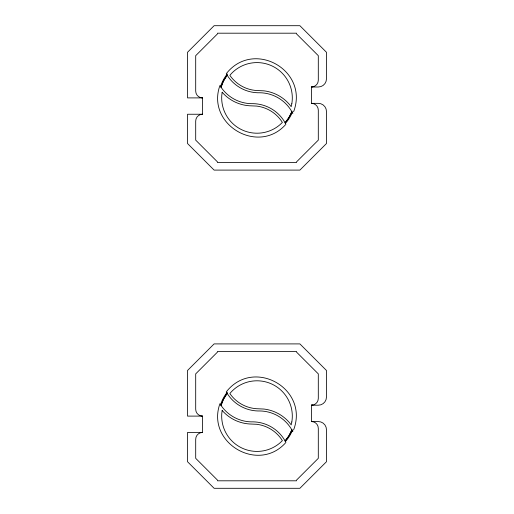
<?xml version="1.0" encoding="UTF-8"?>
<svg xmlns="http://www.w3.org/2000/svg" width="514" height="514" viewBox="0 0 514 514"><rect width="100%" height="100%" fill="white"/><g stroke="black" fill="none" stroke-linecap="round" stroke-linejoin="round"><path stroke-width="0.77" d="M221.084 87.245L223.417 81.218L227.316 74.986A37.496 37.496 0 0 0 221.007 87.38M293.584 111.789C309.377 70.45 253.518 38.852 226.25 73.72L228.377 77.036A37.496 37.496 0 0 0 260.039 92.764A37.451 37.451 0 0 1 290.853 110.002L292.845 113.478M221.084 405.443L223.417 399.417L227.316 393.191A37.496 37.496 0 0 0 221.007 405.585M293.584 429.993C309.377 388.655 253.518 357.057 226.25 391.919L228.377 395.234A37.496 37.496 0 0 0 260.039 410.962A37.451 37.451 0 0 1 290.853 428.207L292.845 431.683M292.055 111.21L288.784 117.79L285.045 122.73M292.055 429.408L288.784 435.994L285.045 440.928M285.482 124.735C257.867 155.279 205.953 124.227 219.947 85.465L221.528 87.933A37.496 37.496 0 0 0 253.184 103.661A37.451 37.451 0 0 1 283.998 120.899L285.912 124.234M285.482 442.933C257.867 473.484 205.953 442.425 219.947 403.663L221.528 406.131A37.496 37.496 0 0 0 253.184 421.859A37.451 37.451 0 0 1 283.998 439.104L285.912 442.432M312.159 86.969L311.76 86.718M312.159 405.167L311.76 404.916M312.557 405.122L311.49 405.205L311.49 421.551A6.81 6.81 0 0 1 318.301 428.361L318.301 458.327L296.507 480.127L296.507 480.808L217.493 480.808L217.493 480.127L195.699 458.327L195.699 439.258A6.81 6.81 0 0 1 202.51 432.447L202.51 416.102A6.81 6.81 0 0 1 195.699 409.292L195.699 373.871L217.493 352.077L217.493 351.396L296.507 351.396L296.507 352.077L318.301 373.871L318.301 398.395A6.81 6.81 0 0 1 311.49 405.205L318.301 405.205A8.173 8.173 0 0 0 326.474 397.026L326.474 370.485L299.893 343.905L214.107 343.905L187.526 370.485L187.526 416.102L202.51 416.102L201.841 416.07M201.841 114.281L202.51 114.249L202.51 97.898A6.81 6.81 0 0 1 195.699 91.087L195.699 55.673L217.493 33.873L217.493 33.192L296.507 33.192L296.507 33.873L318.301 55.673L318.301 80.19A6.81 6.81 0 0 1 311.49 87.001L311.49 103.346A6.81 6.81 0 0 1 318.301 110.157L318.301 140.129L296.507 161.923L296.507 162.604L217.493 162.604L217.493 161.923L195.699 140.129L195.699 121.06A6.81 6.81 0 0 1 202.51 114.249L187.526 114.249L187.526 143.515L214.107 170.095L299.893 170.095L326.474 143.515L326.474 111.519A8.173 8.173 0 0 0 318.301 103.346L311.49 103.346L312.159 103.378M201.841 432.48L202.51 432.447L187.526 432.447L187.526 461.713L214.107 488.3L299.893 488.3L326.474 461.713L326.474 429.723A8.173 8.173 0 0 0 318.301 421.551L311.49 421.551L312.159 421.583M311.49 87.001L318.301 87.001A8.173 8.173 0 0 0 326.474 78.828L326.474 52.287L299.893 25.7L214.107 25.7L187.526 52.287L187.526 97.898L202.51 97.898L201.841 97.866M292.389 430.372A38.158 38.158 0 0 1 285.264 441.738M220.596 404.653A38.158 38.158 0 0 1 227.272 392.176M291.785 430.096A37.496 37.496 0 0 1 285.283 440.723M292.389 112.168A38.158 38.158 0 0 1 285.264 123.54M220.596 86.448A38.158 38.158 0 0 1 227.272 73.971M291.785 111.898A37.496 37.496 0 0 1 285.283 122.518M222.151 92.244L221.765 95.488A35.318 35.318 0 0 0 280.207 124.516L282.366 122.441L282.16 122.081A35.267 35.267 0 0 0 256.595 106.077L249.361 105.768A39.687 39.687 0 0 1 222.151 92.244M222.151 410.448L221.765 413.686A35.318 35.318 0 0 0 280.207 442.721L282.366 440.639L282.16 440.28A35.267 35.267 0 0 0 256.595 424.281L249.361 423.966A39.687 39.687 0 0 1 222.151 410.448M291.823 103.751L291.181 106.706L290.429 105.659A39.636 39.636 0 0 0 263.958 90.843L256.505 90.515A35.318 35.318 0 0 1 230.156 75.77L229.88 75.34L231.294 73.682A35.318 35.318 0 0 1 291.823 103.751M291.823 421.955L291.181 424.911L290.429 423.857A39.636 39.636 0 0 0 263.958 409.048L256.505 408.714A35.318 35.318 0 0 1 230.156 393.968L229.88 393.544L231.294 391.886A35.318 35.318 0 0 1 291.823 421.955"/></g></svg>
